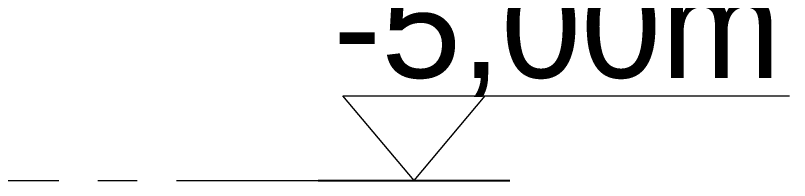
# Model space of a CAD drawing. Header units: millimetres. Extents: x 6561 to 120951, y 30990 to 83596.
# Drawn here: x 30630 to 32510, y 41950 to 42351 of the extents above; entities that cross this region are included whole.
import ezdxf

# ---------------------------------------------------------------- set-up
doc = ezdxf.new("R2010")
doc.units = ezdxf.units.MM
doc.linetypes.add('AXES', pattern=[50.8, 31.75, -6.35, 6.35, -6.35])
doc.linetypes.add('CENTER', pattern=[10.16, 6.35, -1.27, 1.27, -1.27])
doc.layers.add('Axe', color=1, linetype='AXES', lineweight=9)
doc.styles.get("Standard").update_dxf_attribs({"font": 'arial.ttf'})

msp = doc.modelspace()

# ---------------------------------------------------------------- linework, layer by layer
at = {"color": 3, "linetype": 'CENTER', "lineweight": 9, "ltscale": 75}
msp.add_line((21876.8, 41950.5), (31365.1, 41950.5), dxfattribs=at)
at = {"color": 6}
msp.add_line((31365.1, 41950.5), (31830.5, 41950.5), dxfattribs=at)
at = {"layer": 'Axe', "color": 6, "ltscale": 10000}
for p, q in [((31597.8, 41950.5), (31425.3, 42156)), ((31425.3, 42156), (32509.7, 42156)), ((31541, 42156), (31770.2, 42156)), ((31597.8, 41950.5), (31770.2, 42156))]:
    msp.add_line(p, q, dxfattribs=at)

# ---------------------------------------------------------------- texts
at = {"layer": 'Axe', "color": 6, "ltscale": 10000, "insert": (31401.7, 42450), "char_height": 250.05, "width": 859.886, "attachment_point": 1}
msp.add_mtext('-5,00m', dxfattribs=at)

doc.saveas('drawing.dxf')
